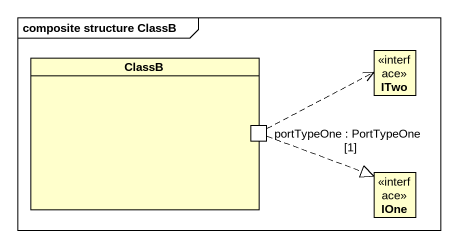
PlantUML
@startuml
mainframe composite structure ClassB
allowmixing
hide circle
hide empty members
interface ITwo
rectangle ClassB {
  port "portTypeOne : PortTypeOne [1]" as portTypeOne_PortTypeOne_1
}
interface IOne
portTypeOne_PortTypeOne_1 .right.> ITwo
portTypeOne_PortTypeOne_1 .right.|> IOne
@enduml
